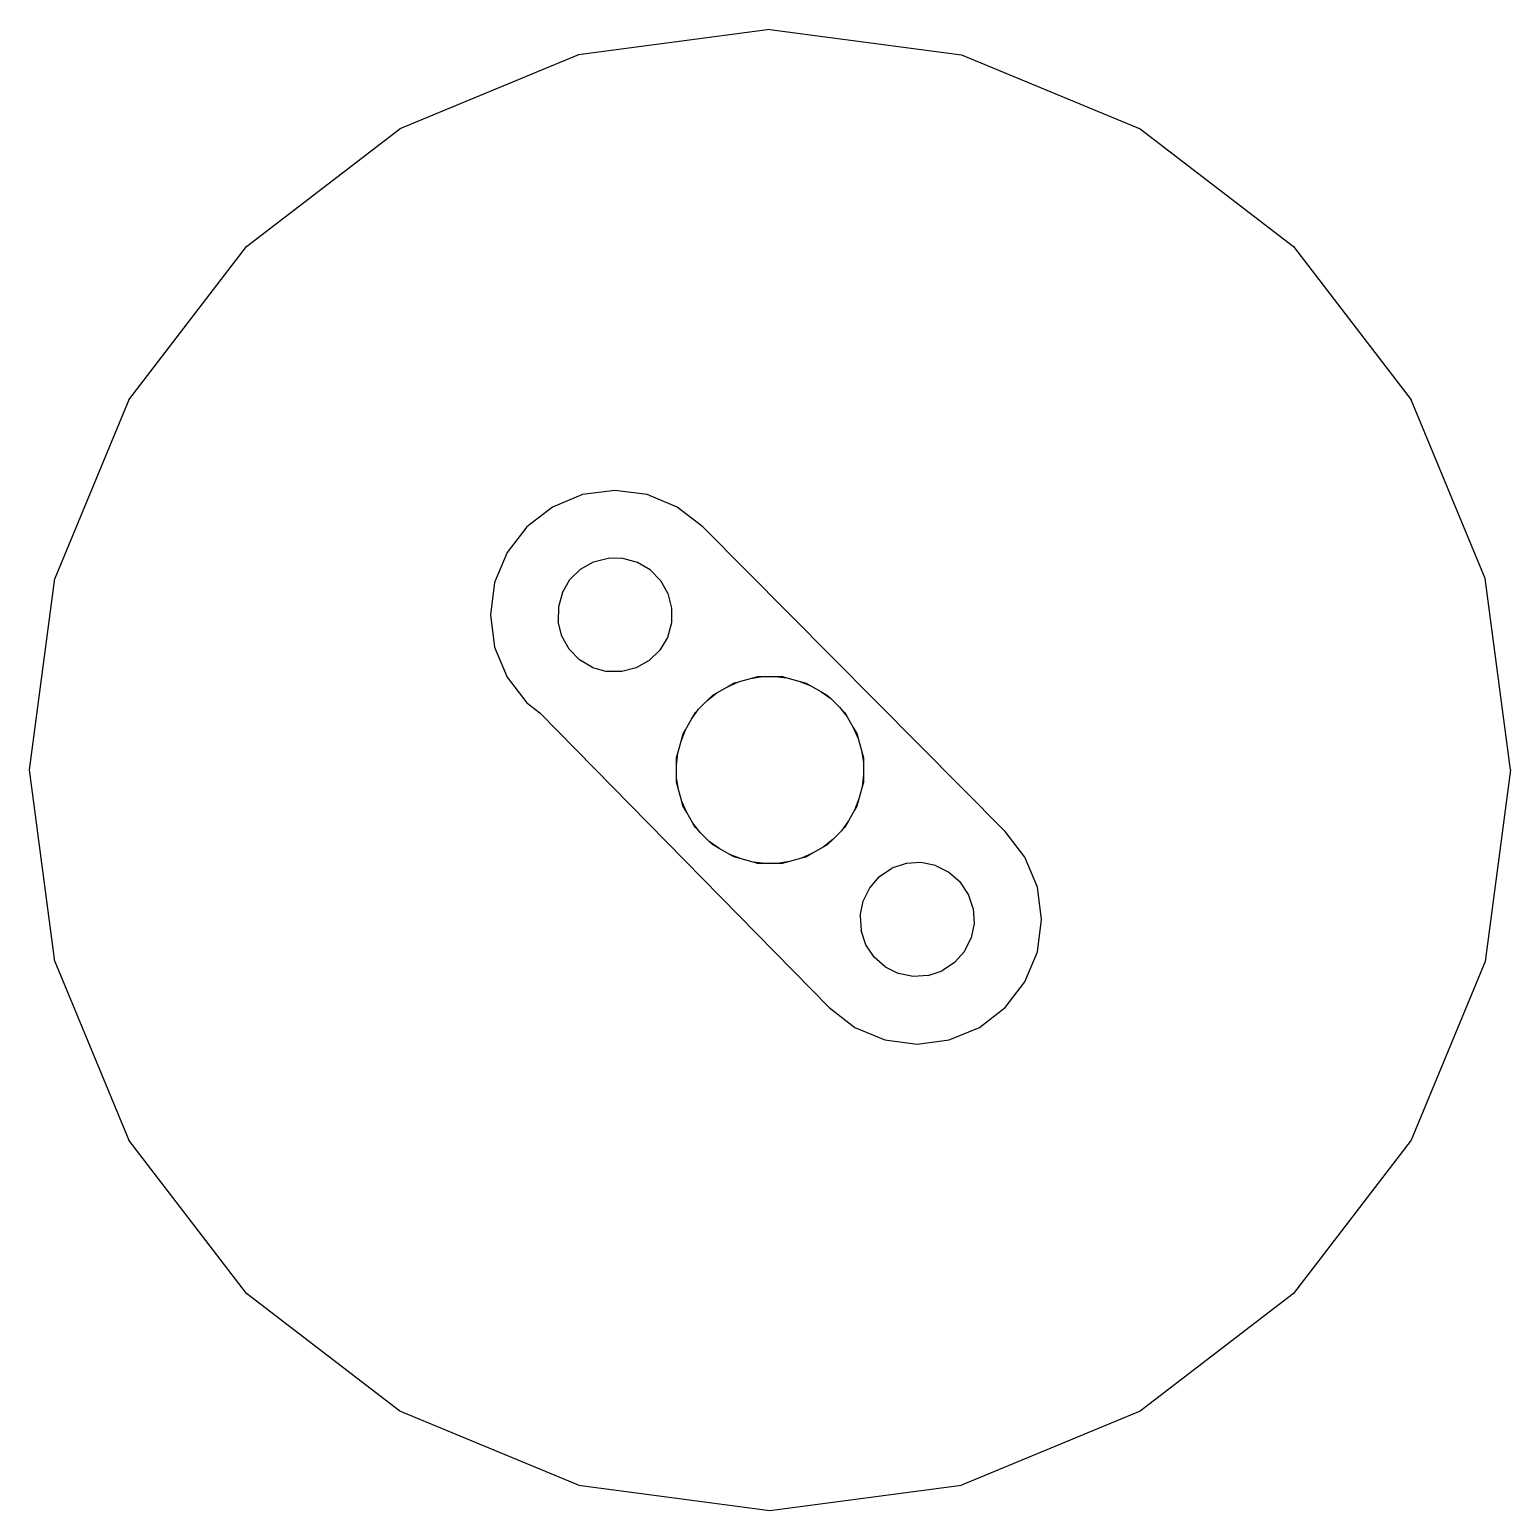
# Model space of a CAD drawing. Extents: x -38.9 to 38.9, y -38.9 to 38.9.
import ezdxf

# ---------------------------------------------------------------- set-up
doc = ezdxf.new("R2010")
doc.units = 0
doc.header["$MEASUREMENT"] = 0
doc.layers.get('0').update_dxf_attribs({"linetype": 'CONTINUOUS'})

msp = doc.modelspace()

# ---------------------------------------------------------------- linework, layer by layer
for p, q in [((0, 38.9), (-10.068, 37.575)), ((0, 38.9), (10.068, 37.575)), ((-10.068, 37.575), (-19.45, 33.688)), ((10.068, 37.575), (19.45, 33.688)), ((-27.506, 27.506), (-19.45, 33.688)), ((19.45, 33.688), (27.506, 27.506)), ((-33.688, 19.45), (-27.506, 27.506)), ((27.506, 27.506), (33.688, 19.45)), ((-33.688, 19.45), (-37.575, 10.068)), ((37.575, 10.068), (33.688, 19.45)), ((-9.843, 14.47), (-11.422, 13.817)), ((-8.15, 14.693), (-9.843, 14.47)), ((-6.457, 14.47), (-8.15, 14.693)), ((-4.878, 13.817), (-6.457, 14.47)), ((-11.422, 13.817), (-12.777, 12.777)), ((-3.523, 12.777), (-4.878, 13.817)), ((-12.777, 12.777), (-13.817, 11.422)), ((12.355, -3.229), (-3.523, 12.777)), ((-13.817, 11.422), (-14.47, 9.843)), ((-9.948, 10.551), (-9.266, 10.935)), ((-9.266, 10.935), (-8.507, 11.129)), ((-7.724, 11.12), (-8.507, 11.129)), ((-6.97, 10.908), (-7.724, 11.12)), ((-6.296, 10.509), (-6.97, 10.908)), ((-9.948, 10.551), (-10.509, 10.004)), ((-6.296, 10.509), (-5.749, 9.948)), ((-38.9, 0), (-37.575, 10.068)), ((-14.47, 9.843), (-14.693, 8.15)), ((-10.908, 9.33), (-10.509, 10.004)), ((-5.749, 9.948), (-5.365, 9.266)), ((38.9, 0), (37.575, 10.068)), ((-11.12, 8.576), (-11.129, 7.793)), ((-10.908, 9.33), (-11.12, 8.576)), ((-5.365, 9.266), (-5.171, 8.507)), ((-14.693, 8.15), (-14.47, 6.457)), ((-10.935, 7.034), (-11.129, 7.793)), ((-5.171, 8.507), (-5.18, 7.724)), ((-10.551, 6.352), (-10.935, 7.034)), ((-5.18, 7.724), (-5.392, 6.97)), ((-14.47, 6.457), (-13.817, 4.878)), ((-10.004, 5.791), (-10.551, 6.352)), ((-6.352, 5.749), (-5.791, 6.296)), ((-5.392, 6.97), (-5.791, 6.296)), ((-9.33, 5.392), (-10.004, 5.791)), ((-6.352, 5.749), (-7.034, 5.365)), ((-13.817, 4.878), (-12.777, 3.523)), ((-9.33, 5.392), (-8.576, 5.18)), ((-7.793, 5.171), (-8.576, 5.18)), ((-7.034, 5.365), (-7.793, 5.171)), ((-1.65, 4.64), (-1.028, 4.805)), ((-1.028, 4.805), (-0.393, 4.909)), ((-1.028, 4.805), (-0.635, 4.909)), ((-0.635, 4.909), (-0.393, 4.909)), ((-0.393, 4.909), (0.25, 4.907)), ((0.25, 4.907), (0.891, 4.843)), ((0.25, 4.907), (0.657, 4.906)), ((0.657, 4.906), (0.891, 4.843)), ((0.891, 4.843), (1.512, 4.675)), ((1.512, 4.675), (2.114, 4.448)), ((1.512, 4.675), (1.905, 4.569)), ((-3.293, 3.647), (-2.795, 4.054)), ((-3.293, 3.647), (-3.004, 3.934)), ((-3.004, 3.934), (-2.795, 4.054)), ((-2.795, 4.054), (-2.237, 4.375)), ((-2.237, 4.375), (-1.65, 4.64)), ((-2.237, 4.375), (-1.884, 4.578)), ((-1.884, 4.578), (-1.65, 4.64)), ((1.905, 4.569), (2.114, 4.448)), ((2.114, 4.448), (2.67, 4.125)), ((2.67, 4.125), (3.193, 3.749)), ((2.67, 4.125), (3.022, 3.92)), ((3.022, 3.92), (3.193, 3.749)), ((-12.777, 3.523), (-12.099, 3.003)), ((-4.125, 2.67), (-3.749, 3.193)), ((-3.92, 3.022), (-3.749, 3.193)), ((-3.749, 3.193), (-3.293, 3.647)), ((3.193, 3.749), (3.647, 3.293)), ((3.647, 3.293), (4.054, 2.795)), ((3.647, 3.293), (3.934, 3.004)), ((3.101, -12.483), (-12.099, 3.003)), ((-4.448, 2.114), (-4.125, 2.67)), ((-4.125, 2.67), (-3.92, 3.022)), ((3.934, 3.004), (4.054, 2.795)), ((4.054, 2.795), (4.375, 2.237)), ((-4.675, 1.512), (-4.448, 2.114)), ((-4.675, 1.512), (-4.569, 1.905)), ((-4.569, 1.905), (-4.448, 2.114)), ((4.375, 2.237), (4.64, 1.65)), ((4.375, 2.237), (4.578, 1.884)), ((4.578, 1.884), (4.64, 1.65)), ((4.64, 1.65), (4.805, 1.028)), ((-4.907, 0.25), (-4.843, 0.891)), ((-4.906, 0.657), (-4.843, 0.891)), ((-4.843, 0.891), (-4.675, 1.512)), ((4.805, 1.028), (4.909, 0.393)), ((4.805, 1.028), (4.909, 0.635)), ((-4.909, -0.393), (-4.907, 0.25)), ((-4.907, 0.25), (-4.906, 0.657)), ((4.909, 0.393), (4.907, -0.25)), ((4.909, 0.635), (4.909, 0.393)), ((-37.575, -10.068), (-38.9, 0)), ((-4.805, -1.028), (-4.909, -0.393)), ((-4.909, -0.635), (-4.909, -0.393)), ((-4.805, -1.028), (-4.909, -0.635)), ((4.907, -0.25), (4.843, -0.891)), ((4.906, -0.657), (4.843, -0.891)), ((4.907, -0.25), (4.906, -0.657)), ((38.9, 0), (37.575, -10.068)), ((-4.64, -1.65), (-4.805, -1.028)), ((4.675, -1.512), (4.448, -2.114)), ((4.675, -1.512), (4.569, -1.905)), ((4.843, -0.891), (4.675, -1.512)), ((-4.375, -2.237), (-4.64, -1.65)), ((-4.578, -1.884), (-4.64, -1.65)), ((-4.375, -2.237), (-4.578, -1.884)), ((-4.054, -2.795), (-4.375, -2.237)), ((4.448, -2.114), (4.125, -2.67)), ((4.569, -1.905), (4.448, -2.114)), ((-3.647, -3.293), (-4.054, -2.795)), ((-3.934, -3.004), (-4.054, -2.795)), ((-3.647, -3.293), (-3.934, -3.004)), ((4.125, -2.67), (3.749, -3.193)), ((3.92, -3.022), (3.749, -3.193)), ((4.125, -2.67), (3.92, -3.022)), ((-3.193, -3.749), (-3.647, -3.293)), ((-2.67, -4.125), (-3.193, -3.749)), ((-3.022, -3.92), (-3.193, -3.749)), ((3.293, -3.647), (2.795, -4.054)), ((3.293, -3.647), (3.004, -3.934)), ((3.749, -3.193), (3.293, -3.647)), ((13.394, -4.585), (12.355, -3.229)), ((-2.67, -4.125), (-3.022, -3.92)), ((-2.114, -4.448), (-2.67, -4.125)), ((-1.512, -4.675), (-2.114, -4.448)), ((-1.905, -4.569), (-2.114, -4.448)), ((-1.512, -4.675), (-1.905, -4.569)), ((1.65, -4.64), (1.028, -4.805)), ((2.237, -4.375), (1.65, -4.64)), ((1.884, -4.578), (1.65, -4.64)), ((2.237, -4.375), (1.884, -4.578)), ((2.795, -4.054), (2.237, -4.375)), ((3.004, -3.934), (2.795, -4.054)), ((14.048, -6.163), (13.394, -4.585)), ((-0.891, -4.843), (-1.512, -4.675)), ((-0.25, -4.907), (-0.891, -4.843)), ((-0.657, -4.906), (-0.891, -4.843)), ((-0.25, -4.907), (-0.657, -4.906)), ((0.393, -4.909), (-0.25, -4.907)), ((1.028, -4.805), (0.393, -4.909)), ((0.635, -4.909), (0.393, -4.909)), ((1.028, -4.805), (0.635, -4.909)), ((5.754, -5.597), (6.406, -5.163)), ((7.148, -4.913), (6.406, -5.163)), ((7.93, -4.863), (7.148, -4.913)), ((8.697, -5.017), (7.93, -4.863)), ((8.697, -5.017), (9.399, -5.365)), ((9.399, -5.365), (9.987, -5.882)), ((4.889, -6.887), (5.237, -6.185)), ((5.237, -6.185), (5.754, -5.597)), ((10.421, -6.534), (9.987, -5.882)), ((14.271, -7.856), (14.048, -6.163)), ((4.735, -7.654), (4.889, -6.887)), ((10.671, -7.276), (10.421, -6.534)), ((4.735, -7.654), (4.784, -8.436)), ((10.671, -7.276), (10.721, -8.058)), ((5.035, -9.178), (4.784, -8.436)), ((10.721, -8.058), (10.567, -8.826)), ((14.048, -9.55), (14.271, -7.856)), ((5.469, -9.83), (5.035, -9.178)), ((10.219, -9.528), (10.567, -8.826)), ((-37.575, -10.068), (-33.688, -19.45)), ((6.056, -10.347), (5.469, -9.83)), ((9.702, -10.115), (10.219, -9.528)), ((13.394, -11.128), (14.048, -9.55)), ((37.575, -10.068), (33.688, -19.45)), ((6.056, -10.347), (6.758, -10.695)), ((7.526, -10.849), (6.758, -10.695)), ((8.308, -10.8), (7.526, -10.849)), ((8.308, -10.8), (9.05, -10.549)), ((9.702, -10.115), (9.05, -10.549)), ((12.355, -12.483), (13.394, -11.128)), ((3.101, -12.483), (4.456, -13.523)), ((10.999, -13.523), (12.355, -12.483)), ((4.456, -13.523), (6.034, -14.176)), ((9.421, -14.176), (10.999, -13.523)), ((6.034, -14.176), (7.728, -14.399)), ((7.728, -14.399), (9.421, -14.176)), ((-27.506, -27.506), (-33.688, -19.45)), ((33.688, -19.45), (27.506, -27.506)), ((-19.45, -33.688), (-27.506, -27.506)), ((27.506, -27.506), (19.45, -33.688)), ((-10.068, -37.575), (-19.45, -33.688)), ((19.45, -33.688), (10.068, -37.575)), ((-10.068, -37.575), (0, -38.9)), ((0, -38.9), (10.068, -37.575))]:
    msp.add_line(p, q)

doc.saveas('drawing.dxf')
